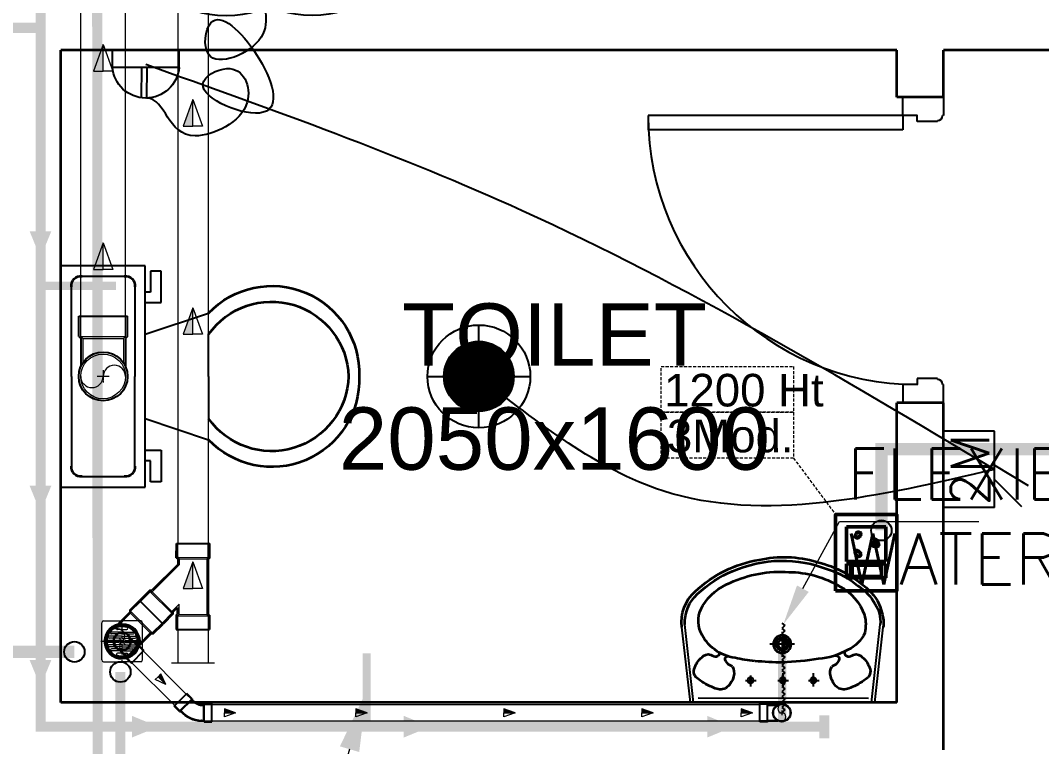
# Model space of a CAD drawing. Extents: x 3505867 to 3988380, y -625948 to -590408.
# Drawn here: x 3518100 to 3520604, y -598231 to -596450 of the extents above; entities that cross this region are included whole.
import ezdxf
from ezdxf import colors
from ezdxf.entities.mleader import LeaderData, LeaderLine
from ezdxf.math import Vec2, Vec3

# ---------------------------------------------------------------- set-up
doc = ezdxf.new("R2010")
doc.units = 0
doc.header["$LTSCALE"] = 6
doc.header["$MEASUREMENT"] = 0
for name, pattern in [('1', [0]), ('AI9-LType1', [1.875, 1.25, -0.625]), ('CENTER2', [1.125, 0.75, -0.125, 0.125, -0.125]), ('DASHED2', [0.375, 0.25, -0.125])]:
    doc.linetypes.add(name, pattern=pattern)
doc.layers.get('0').update_dxf_attribs({"linetype": 'CONTINUOUS'})
for name, color, linetype, lineweight in [('22-FTfix', 8, 'CONTINUOUS', 9), ('ELE- DBS', 1, 'CONTINUOUS', 9), ('ELE-1 NO 6-16A RAW POWER SOCKET', 1, 'CONTINUOUS', 0), ('ELE. DB', 1, 'CONTINUOUS', 9), ('HTL-AC UNIT', 5, 'CONTINUOUS', 25), ('PHE-SP', 1, 'CONTINUOUS', 0), ('PL-SOFT  WATER SUPPLY PIPE', 162, 'CONTINUOUS', 9), ('PL-WATER PIPING', 1, 'CONTINUOUS', 9), ('WALL', 10, 'CONTINUOUS', 35)]:
    doc.layers.add(name, color=color, linetype=linetype, lineweight=lineweight)
doc.layers.add('CFT_LOOPING', color=7, linetype='1', lineweight=0, true_color=0xd6d600)
for name, color, linetype in [('DIM', 7, 'CONTINUOUS'), ('DOOR', 44, 'CONTINUOUS'), ('ELE-12W LED', 1, 'CONTINUOUS'), ('ELE-2M RAW P.SB', 40, 'CONTINUOUS'), ('ELE-EXHAUST FAN', 10, 'CONTINUOUS'), ('MEP_HVAC_COPPER_PIPE', 5, 'CONTINUOUS'), ('MEP_HVAC_DRAIN_PIPE', 7, 'CONTINUOUS'), ('phe-text', 1, 'CONTINUOUS'), ('PL- WASTE PIPE', 6, 'CONTINUOUS'), ('PL-SOIL PIPE', 1, 'CONTINUOUS'), ('TEXT', 5, 'CONTINUOUS')]:
    doc.layers.add(name, color=color, linetype=linetype)
doc.layers.add('ELE-LIGHTING WIRING', color=7, linetype='CONTINUOUS', true_color=0x63d7b6)
doc.styles.add('ARIAL', font='')
doc.styles.add('ROMANS', font='romans.shx')
doc.styles.get("Standard").update_dxf_attribs({"font": 'SIMPLEX'})
doc.styles.get('ARIAL').set_extended_font_data('Arial')

# ---------------------------------------------------------------- blocks, each defined once
blk = doc.blocks.new('750')
at = {"layer": 'DOOR'}
for p, q in [((-50, 705), (-47.5, 705)), ((-35, 690), (-35, 692.5)), ((50, 45), (50, 80)), ((50, 80), (675, 80)), ((675, 45), (675, 80)), ((-35, 60), (-35, 57.5)), ((-50, 45), (-47.5, 45)), ((50, 45), (675, 45))]:
    blk.add_line(p, q, dxfattribs=at)
for points in [[(15, 690), (15, 705), (50, 705), (50, 750), (-50, 750), (-50, 705)], [(-35, 690), (15, 690)], [(15, 60), (15, 45), (50, 45), (50, 0), (-50, 0), (-50, 45)], [(-35, 60), (15, 60)]]:
    blk.add_lwpolyline(points, dxfattribs=at)
for centre, start, end in [((-35, 705), 180, 270), ((-35, 45), 90, 180)]:
    blk.add_arc(centre, 12.5, start, end, dxfattribs=at)
at = {"layer": 'DOOR', "color": 145}
blk.add_arc((15, 45), 660, 0, 90, dxfattribs=at)
blk = doc.blocks.new('rhej')
at = {"color": 8, "lineweight": 25}
for p, q in [((310.4, 279.4), (310.4, -263.7)), ((517.3, 279.4), (310.4, 279.4)), ((517.3, 7.8), (517.3, 279.4)), ((271.6, 188.9), (271.6, 266.4)), ((271.6, 266.4), (297.5, 266.4)), ((297.5, 266.4), (297.5, 214.7)), ((465.6, 253.5), (362.2, 253.5)), ((336.3, 227.7), (336.3, 7.8)), ((491.5, 7.8), (491.5, 227.7)), ((297.5, 214.7), (310.4, 214.7)), ((310.4, 188.9), (271.6, 188.9)), ((310.4, 111.3), (155.3, 163)), ((155.3, 7.8), (155.3, 111.3)), ((155.3, 7.8), (155.3, -95.6)), ((336.3, -212), (336.3, 7.8)), ((491.5, 7.8), (491.5, -212)), ((517.3, -263.7), (517.3, 7.8)), ((310.4, -95.6), (155.3, -147.3)), ((271.6, -173.2), (271.6, -250.8)), ((310.4, -173.2), (271.6, -173.2)), ((297.5, -250.8), (297.5, -199.1)), ((297.5, -199.1), (310.4, -199.1)), ((465.6, -237.9), (362.2, -237.9)), ((271.6, -250.8), (297.5, -250.8)), ((310.4, -263.7), (517.3, -263.7))]:
    blk.add_line(p, q, dxfattribs=at)
at = {"color": 8, "extrusion": (0, 0, -1)}
for centre, major_axis, start_param, end_param in [((358.9, 230.9), (-16.2, -16.2), 0.643501, 2.498091), ((468.8, 230.9), (16.2, -16.2), 3.785094, 5.639684), ((0, 15.7), (151.4, -151.4), 2.319632, 4.738539), ((0.9, 2.3), (-133.6, -133.6), 0.814663, 3.31238), ((0, 0), (-151.4, -151.4), 4.686239, 7.105146), ((0.9, 13.4), (-133.6, -133.6), 4.541602, 7.039318), ((358.9, -215.2), (-16.2, -16.2), -0.927295, 0.927295), ((468.8, -215.2), (16.2, -16.2), 5.35589, 7.21048)]:
    blk.add_ellipse(centre, major_axis=major_axis, ratio=1, start_param=start_param, end_param=end_param, dxfattribs=at)
blk = doc.blocks.new('u46')
at = {"color": 8, "lineweight": 25}
for p, q in [((-10.2, 228.4), (174.5, 249.1)), ((-10.2, 220.4), (181.2, 241.9)), ((-0.6, -208.9), (0.6, 208.9)), ((56.5, 80.8), (29.2, 80.8)), ((44.2, 92.9), (44.2, 66.7)), ((133.1, -27.2), (133.1, 33.1)), ((61.7, 1.6), (29.2, 1.6)), ((44.2, 13.7), (44.2, -12.6)), ((163.2, 3), (101.8, 3)), ((61.7, -73.2), (29.2, -73.2)), ((44.2, -61.1), (44.2, -87.4)), ((-10.2, -216.1), (181.2, -237.6)), ((-10.2, -224.1), (174.5, -244.8))]:
    blk.add_line(p, q, dxfattribs=at)
at = {"color": 8, "extrusion": (0, 0, -1)}
for centre, major_axis, start_param, end_param in [((187.7, 150.5), (0, 99.5), -0.132539, 0.848731), ((185.8, 147.6), (0.1, 94.4), -0.049658, 0.838116), ((144.8, 128.2), (1.1, 126.1), -1.238036, -0.892193), ((65.8, 198.9), (0, 20.7), -1.101507, 0.481509), ((57.5, 163.3), (-0.3, 56.9), 0.324902, 0.965135), ((208, 103.4), (0, 109.8), -1.431017, -0.436146), ((189.6, 137.7), (0, 70.9), -0.405199, 0.56573), ((57.3, 20.1), (0, 275.4), 0.806541, 1.180915), ((49.5, 13.5), (-0.1, 293.9), 0.809856, 1.41441), ((90.3, 184.5), (0, 17.9), 0.880684, 2.260744), ((153.9, 79), (-0.2, 139.7), 0.557563, 1.193786), ((56, 154.5), (0, 34), 4.33982, 5.202657), ((110.3, 167.2), (-6.08, 6.08), 4.867594, 6.265028), ((110.5, 165), (5.47, 5.47), 2.097053, 3.541809), ((64.6, 170.4), (0.3, 49.2), 3.359735, 4.09512), ((62.5, 153), (0, 31.9), 2.620328, 3.422401), ((104.1, 117.8), (-0.2, 26.8), -1.278641, -0.487266), ((96.3, 135.9), (0, 7.39), -0.727724, 1.373337), ((13.1, 6.8), (0, 297.5), 1.141495, 1.637774), ((387.1, 47.9), (-0.3, 296.4), -1.495794, -1.328336), ((35, 2.5), (0, 302.7), 1.155365, 1.952189), ((44.2, 80.8), (0.02, 6.43), 3.139035, 9.42222), ((820.2, -1), (0.1, 732.1), -1.56667, -1.474079), ((72.5, -1.7), (-0.1, 274.2), 1.346594, 1.865175), ((44.2, 1.6), (0.08, 6.43), 3.12883, 9.412015), ((888.1, 36.7), (0.8, 800.7), 4.558159, 4.668067), ((133.1, 3), (0, 21.6), 3.141254, 9.424439), ((133.1, 3), (-0.1, 15.5), 3.145308, 9.428493), ((133.1, 3), (0, 10.9), 3.142047372431534, 9.42523267961112), ((62.5, -10.9), (0, 247.5), 1.579809, 2.112792), ((44.2, -73.2), (0.02, 6.43), 3.139035, 9.42222), ((263.1, -73.7), (0.1, 166.8), 4.181112, 4.641559), ((56.1, -13.3), (0.2, 287), 1.808981, 2.322804), ((64.6, -163.9), (0.1, 49.2), -0.960797, -0.225412), ((62.5, -146.6), (-0.1, 31.9), -0.276767, 0.525307), ((104.1, -111.4), (0.2, 26.8), 3.628858, 4.420234), ((124.5, -51.6), (-0.2, 200.3), 1.868215, 2.281789), ((56, -148.1), (0, 34), 4.222121, 5.084958), ((96.6, -128.2), (-0.03, 8.55), 1.455188, 3.796569), ((163.1, -79.8), (0.2, 126), 2.054055, 2.802751), ((144.8, -121.8), (-0.3, 126.1), 4.027191, 4.373034), ((110.3, -160.8), (-6.08, 6.08), 4.730546, 6.12798), ((111.3, -159.3), (6.17, 6.17), 4.354779, 6.027124), ((90.3, -178.1), (0, 17.9), 0.880848, 2.260908), ((192.6, -126.1), (0, 80.1), 3.554495, 4.299548), ((57.5, -156.9), (0.3, 56.9), 2.176458, 2.816691), ((181.2, -107), (0, 94.7), 2.890537, 3.362984), ((171.7, -117.2), (-0.1, 123.1), 2.127435, 2.640092), ((65.8, -192.5), (0, 20.7), 2.661884, 4.2449), ((188.2, -159.7), (0, 78.1), 2.562376, 3.231693), ((187.2, -138.1), (-0.1, 106), 2.310552, 2.942572), ((184.7, -162.2), (-0.1, 83.2), 2.850118, 3.264751)]:
    blk.add_ellipse(centre, major_axis=major_axis, ratio=1, start_param=start_param, end_param=end_param, dxfattribs=at)
blk = doc.blocks.new('CIVIL IVF')
at = {"layer": 'WALL', "color": 8, "linetype": 'ByBlock'}
for p, q in [((-23545, 17415.2), (-25595, 17415.2)), ((-25595, 15815.2), (-25595, 17415.2)), ((-23545, 17300.2), (-23545, 17415.2)), ((-23430, 17300.2), (-23430, 17415.2)), ((-21065, 17415.2), (-23430, 17415.2)), ((-23430, 17300.2), (-23545, 17300.2)), ((-23545, 15815.2), (-23545, 16550.2)), ((-23430, 16550.2), (-23545, 16550.2)), ((-23430, 15699.2), (-23430, 16550.2)), ((-23545, 15815.2), (-25595, 15815.2))]:
    blk.add_line(p, q, dxfattribs=at)
at = {"layer": 'DOOR', "color": 8, "rotation": 180}
blk.add_blockref('750', (-23480, 17300.2), dxfattribs=at)
at = {"layer": 'WALL', "color": 8, "linetype": 'ByBlock'}
for name, p, rotation in [('rhej', (-25077.7, 16623), 180), ('u46', (-23822.9, 15825.4), 90)]:
    blk.add_blockref(name, p, dxfattribs=dict(at, rotation=rotation))
at = {"layer": 'DIM', "color": 8, "insert": (-24384.7, 16589.2), "char_height": 153, "width": 1626.956, "attachment_point": 5, "style": 'ARIAL'}
blk.add_mtext('TOILET\\P2050x1600', dxfattribs=at)
blk = doc.blocks.new('18W LED')
at = {"layer": 'ELE-12W LED'}
h = blk.add_hatch(dxfattribs=at)
h.set_pattern_fill('ANSI31', color=252)
h.set_pattern_definition([(45, (-1135553.9097, 459369.4158), (-2.24506403, 2.24506403), [])])
edge = h.paths.add_edge_path()
edge.add_arc((0, 0), 85.7, 0, 360)
at = {"layer": 'ELE-12W LED', "color": 1}
for p, q in [((0, -126.1), (0, 126.1)), ((-126.1, 0), (126.1, 0))]:
    blk.add_line(p, q, dxfattribs=at)
for radius in [126.1, 85.7]:
    blk.add_circle((0, 0), radius, dxfattribs=at)
blk = doc.blocks.new('A$C44D17E71')
at = {"layer": 'ELE-EXHAUST FAN', "color": 1}
for p, q in [((-13.3, 0.72), (-9.75, 2.1)), ((-9.75, 2.1), (-9.75, -0.48)), ((-13.3, 0.72), (-9.75, -0.48)), ((-0.97, 0.81), (-9.75, 0.81)), ((6.62, -9.32), (4.71, -9.31)), ((4.71, -9.31), (4.71, -16.8)), ((6.59, -16.81), (6.62, -9.32)), ((6.61, -12.95), (10.07, -12.97)), ((6.61, -13.55), (10.06, -13.57)), ((6.59, -16.81), (4.71, -16.8))]:
    blk.add_line(p, q, dxfattribs=at)
blk.add_ellipse((-0.97, 5.64), major_axis=(0, -4.83), ratio=0.36355, dxfattribs=at)
at = {"layer": 'ELE-EXHAUST FAN', "color": 1, "extrusion": (0, 0, -1)}
blk.add_ellipse((-0.97, -4.02), major_axis=(0, 4.83), ratio=0.36355, dxfattribs=at)
blk.add_ellipse((6.31, -13.06), major_axis=(0.02, 3.76), ratio=1, start_param=0.079283, end_param=3.06231, dxfattribs=at)
at = {"layer": 'ELE-EXHAUST FAN', "color": 1}
blk.add_open_spline([(-1.04, 0.81), (-0.79, -0.3), (3.44, 2.5), (7.59, -7.04), (-0.96, -5.98), (5.22, 0.41), (14.27, 3.09), (9.16, -9.39), (5.43, -2.53), (11.73, 0.02), (16.82, -10.79), (10.14, -10.71), (10.07, -12.97)], degree=3, knots=[0, 0, 0, 0, 6.261699, 12.352893, 15.787239, 21.858742, 28.752755, 35.678217, 39.225495, 45.354107, 53.693878, 67.421453, 67.421453, 67.421453, 67.421453], dxfattribs=at)
blk = doc.blocks.new('2M SB')
at = {"layer": 'ELE-2M RAW P.SB'}
for p, q in [((-133.8, 160), (-69.3, 265.2)), ((-88.2, 160), (-3.4, 244.9)), ((-240, 160), (-240, 0)), ((0, 160), (-240, 160)), ((0, 160), (0, 0))]:
    blk.add_line(p, q, dxfattribs=at)
blk.add_text('2M', height=120, rotation=180, dxfattribs=at).set_placement((-6, 143))
blk = doc.blocks.new('WDD')
at = {"layer": 'ELE-LIGHTING WIRING', "linetype": 'ByBlock'}
for points in [[(10500, 16151.9), (9341.5, 16786.3), (8418, 17145)], [(10500, 16151.9), (9686, 16099.4), (9235, 16380)]]:
    blk.add_spline(points, degree=3, dxfattribs=at)
at = {"layer": 'ELE-12W LED', "color": 6}
blk.add_blockref('18W LED', (9235, 16380), dxfattribs=at)
at = {"layer": 'ELE-2M RAW P.SB', "color": 6, "xscale": 0.7812500000005363, "yscale": 0.7812500000005363, "zscale": 0.7812500000005363, "rotation": 269.9999999999998}
blk.add_blockref('2M SB', (10375, 16058.1), dxfattribs=at)
at = {"layer": 'ELE-EXHAUST FAN', "xscale": 21.82094173196808, "yscale": 21.82094173196808, "zscale": 21.82094173196808, "rotation": 270}
blk.add_blockref('A$C44D17E71', (8703, 17282.7), dxfattribs=at)
blk = doc.blocks.new('6-16A RAW POWER SOCKET 3M')
at = {"layer": 'ELE-1 NO 6-16A RAW POWER SOCKET', "lineweight": 50}
for p, q in [((0, 57.9), (72.3, 57.9)), ((0, 57.9), (72.3, 57.9)), ((0, 32.7), (0, 57.9)), ((0, 57.9), (0, 32.7)), ((72.3, 57.9), (72.3, 32.7)), ((7.9, 55.8), (64.4, 55.8)), ((7.9, 34.8), (7.9, 55.8)), ((61.9, 55.8), (61.9, 34.8)), ((64.4, 55.8), (64.4, 34.8)), ((72.3, 32.7), (0, 32.7)), ((0, 28.5), (0, -34.8)), ((72.3, 28.5), (0, 28.5)), ((64.4, 34.8), (7.9, 34.8)), ((72.3, -34.8), (72.3, 28.5)), ((0, -34.8), (72.3, -34.8))]:
    blk.add_line(p, q, dxfattribs=at)
blk.add_lwpolyline([(92, 82.1), (92, -57.5), (-19.7, -57.5), (-19.7, 82.1)], close=True, dxfattribs=at)
for centre, radius, start, end in [((50.3, 14.9), 4.24, 357.49, 264.7311), ((18.3, -3.1), 4.93, 37.1584, 322.8416), ((23.3, -3.1), 3.14, 251.4031, 108.5969), ((53.2, 11.6), 3.43, 194.9049, 67.3162), ((50.3, -21.2), 4.24, 95.2689, 2.51), ((53.2, -17.8), 3.43, 292.6838, 165.0951)]:
    blk.add_arc(centre, radius, start, end, dxfattribs=at)
blk = doc.blocks.new('SFDS')
at = {"layer": 'CFT_LOOPING', "color": 7, "linetype": 'DASHED2', "ltscale": 5}
blk.add_line((10006.6, 16179.4), (10110, 16041.2), dxfattribs=at)
at = {"layer": 'CFT_LOOPING', "color": 7, "linetype": 'DASHED2', "ltscale": 5, "elevation": 0}
for points in [[(9681.8, 16404.4), (10006.6, 16404.4), (10006.6, 16291.9), (9681.8, 16291.9)], [(9681.8, 16291.9), (10006.6, 16291.9), (10006.6, 16179.4), (9681.8, 16179.4)]]:
    blk.add_lwpolyline(points, close=True, dxfattribs=at)
at = {"layer": 'ELE-1 NO 6-16A RAW POWER SOCKET', "linetype": 'ByBlock', "xscale": 1.343246120226769, "yscale": 1.343246120226769, "zscale": 1.343246120226769, "rotation": 180}
blk.add_blockref('6-16A RAW POWER SOCKET 3M', (10233.6, 15964), dxfattribs=at)
at = {"layer": 'TEXT', "color": 7, "char_height": 80, "attachment_point": 1}
for s, insert, width in [('\\A1;{\\fArial|b0|i0|c0|p34;1200 Ht\\P}', (9689.3, 16386.3), 8957.987), ('\\A1;{\\fArial|b0|i0|c0|p34;3Mod.\\P}', (9696.3, 16273.8), 352.575)]:
    blk.add_mtext(s, dxfattribs=dict(at, insert=insert, width=width))
blk = doc.blocks.new('RISER UP 100')
at = {"color": 0, "linetype": 'Continuous'}
for p, q in [((-98.5, 60), (-148.5, 60)), ((-148.5, -60), (-148.5, 60)), ((-98.5, 60), (-93.5, 55)), ((-93.5, 55), (-24, 55)), ((-98.5, -60), (-148.5, -60)), ((-98.5, -60), (-93.5, -55)), ((-93.5, -55), (-24, -55))]:
    blk.add_line(p, q, dxfattribs=at)
at = {"color": 8, "linetype": 'Continuous', "lineweight": 0, "ltscale": 0.005}
for p, q in [((-98.5, 55), (-148.5, 55)), ((-98.5, -55), (-98.5, 55)), ((-98.5, 55), (-93.5, 50)), ((-93.5, -50), (-93.5, 50)), ((-93.5, 50), (-33.2, 50)), ((-98.5, -55), (-93.5, -50)), ((-93.5, -50), (-33.2, -50)), ((-98.5, -55), (-148.5, -55))]:
    blk.add_line(p, q, dxfattribs=at)
at = {"color": 8, "linetype": 'CENTER2', "lineweight": 0}
for p, q in [((-15, 0), (15, 0)), ((0, 15), (0, -15))]:
    blk.add_line(p, q, dxfattribs=at)
at = {"color": 0, "linetype": 'Continuous'}
blk.add_circle((0, 0), 60, dxfattribs=at)
at = {"color": 8, "linetype": 'Continuous', "lineweight": 0, "ltscale": 0.005}
blk.add_circle((0, 0), 55, dxfattribs=at)
at = {"color": 8, "linetype": 'Continuous', "lineweight": 0}
for centre, start, end in [((0, 27.5), 90, 270), ((0, -27.5), 270, 90)]:
    blk.add_arc(centre, 27.5, start, end, dxfattribs=at)
blk = doc.blocks.new('A$C0B1B3CFA')
at = {"layer": 'PHE-SP'}
h = blk.add_hatch(color=7, dxfattribs=at)
h.dxf.hatch_style = 1
h.paths.add_polyline_path([(-0.0495, 0.0226), (-0.0495, 0), (0.0124, 0)])
at = {"layer": 'PHE-SP', "color": 7}
for points in [[(-0.0495, 0), (0.0124, 0), (-0.0495, 0.0226), (-0.0495, 0)], [(-0.0495, 0), (0.0124, 0), (-0.0495, -0.0226), (-0.0495, 0)]]:
    blk.add_lwpolyline(points, dxfattribs=at)
blk = doc.blocks.new('Z$W@#3BD47561')
at = {"layer": 'PHE-SP', "xscale": 49.00933755098914, "yscale": 49.00933755098914, "zscale": 49.00933755098914, "rotation": 270}
blk.add_blockref('A$C0B1B3CFA', (0, 0), dxfattribs=at)
blk = doc.blocks.new('Z$W@#4AA511D8')
at = {"layer": 'phe-text', "linetype": 'ByBlock', "lineweight": -2, "ltscale": 0.5, "xscale": 0.0244727334018079, "yscale": 0.0244727334018079, "zscale": 0.0244727334018079, "rotation": 270}
blk.add_blockref('Z$W@#3BD47561', (0.0148, 0), dxfattribs=at)
blk = doc.blocks.new('A$C525867A1')
at = {"layer": '22-FTfix', "color": 1, "lineweight": 0}
for p, q in [((-3.7, 76.6), (-40.1, 40.1)), ((76.4, 3.7), (3.3, 76.6)), ((-76.6, 3.5), (-40.1, 40.1)), ((42, 42.1), (-42, -42.1)), ((-3.5, -76.4), (-76.6, -3.4)), ((76.4, -3.3), (39.9, -39.8)), ((3.4, -76.4), (39.9, -39.8))]:
    blk.add_line(p, q, dxfattribs=at)
at = {"layer": '22-FTfix', "color": 1, "linetype": 'AI9-LType1', "lineweight": 0}
blk.add_line((42, -41.9), (-42.2, 42.1), dxfattribs=at)
at = {"layer": '22-FTfix', "color": 3, "lineweight": 0}
for p, q in [((-23.3, 23.2), (-14.1, 32.4)), ((-18.4, 18.3), (2.7, 39.5)), ((-14.5, 14.5), (6.6, 35.7)), ((-10.4, 10.4), (15, 35.8)), ((-6.5, 6.5), (18.9, 32)), ((5.2, 9.3), (24.6, 28.7)), ((-18.4, 18.3), (-39.5, -2.8)), ((-10.4, 10.4), (-35.8, -15.1)), ((-14.5, 14.5), (-35.7, -6.6)), ((-23.3, 23.2), (-32.4, 14)), ((-6.5, 6.5), (-31.9, -18.9)), ((-1.9, 1.2), (-1.5, 1.5)), ((-1.4, 0.7), (-1.9, 1.2)), ((-1.2, 1.9), (-1.5, 1.5)), ((-0.7, 1.4), (-1.2, 1.9)), ((1.2, 1.9), (0.7, 1.4)), ((1.9, 1.2), (1.2, 1.9)), ((1.9, 1.2), (1.4, 0.7)), ((6.5, -6.5), (31.9, 18.9)), ((9.2, 5.2), (28.6, 24.6)), ((10.4, -10.4), (35.8, 15.1)), ((14.5, -14.5), (35.7, 6.6)), ((18.4, -18.3), (39.5, 2.8)), ((-9.2, -5.2), (-28.6, -24.6)), ((-5.2, -9.3), (-24.6, -28.7)), ((6.5, -6.5), (-18.9, -32)), ((10.4, -10.4), (-15, -35.8)), ((14.5, -14.5), (-6.6, -35.7)), ((18.4, -18.3), (-2.7, -39.5)), ((-1.9, -1.2), (-1.4, -0.7)), ((-1.2, -1.9), (-1.9, -1.2)), ((-1.2, -1.9), (-0.7, -1.4)), ((1.2, -1.9), (0.7, -1.4)), ((1.2, -1.9), (1.5, -1.5)), ((1.9, -1.2), (1.4, -0.7)), ((1.9, -1.2), (1.5, -1.5)), ((23.3, -23.2), (14.1, -32.4)), ((23.3, -23.2), (32.4, -14))]:
    blk.add_line(p, q, dxfattribs=at)
at = {"layer": '22-FTfix', "color": 1, "lineweight": 0}
blk.add_circle((-0.1, 0.1), 49.4, dxfattribs=at)
at = {"layer": '22-FTfix', "color": 3, "lineweight": 0}
for centre, radius in [((0, 0), 45.2), ((-0.1, -0.1), 44.9), ((0, 0), 4.18), ((0, 0), 3.93)]:
    blk.add_circle(centre, radius, dxfattribs=at)
at = {"layer": '22-FTfix', "color": 1, "lineweight": 0}
for points in [[(3.3, 76.6), (1.4, 78.5), (-1.8, 78.5), (-3.7, 76.6)], [(-76.6, 3.5), (-78.5, 1.6), (-78.5, -1.5), (-76.6, -3.4)], [(76.4, -3.3), (78.3, -1.4), (78.3, 1.8), (76.4, 3.7)], [(-3.5, -76.4), (-1.6, -78.3), (1.5, -78.3), (3.4, -76.4)]]:
    blk.add_open_spline(points, degree=3, dxfattribs=at)
for points in [[(-35.3, 35.2), (-54.6, 15.8), (-54.6, -15.7), (-35.2, -35), (-15.8, -54.4), (15.7, -54.4), (35, -35)], [(-35.3, 35.2), (-15.9, 54.6), (15.5, 54.6), (35, 35.3), (54.4, 15.9), (54.4, -15.6), (35, -35)]]:
    blk.add_open_spline(points, degree=3, knots=[0, 0, 0, 0, 1, 1, 1, 2, 2, 2, 2], dxfattribs=at)
at = {"layer": '22-FTfix', "color": 3, "lineweight": 0}
for points in [[(-28.7, 28.6), (-32, 25.3), (-34.8, 21.4), (-36.8, 17.1)], [(-17.2, 36.7), (-21.4, 34.7), (-25.3, 32), (-28.7, 28.6)], [(-1.4, -0.7), (-1, -0.3), (-1, 0.3), (-1.4, 0.7)], [(-0.7, 1.4), (-0.3, 1), (0.3, 1), (0.7, 1.4)], [(1.4, 0.7), (1, 0.3), (1, -0.3), (1.4, -0.7)], [(0.7, -1.4), (0.3, -1), (-0.3, -1), (-0.7, -1.4)], [(28.7, -28.6), (32, -25.3), (34.8, -21.4), (36.8, -17.1)], [(17.2, -36.7), (21.4, -34.7), (25.3, -32), (28.7, -28.6)]]:
    blk.add_open_spline(points, degree=3, dxfattribs=at)
for points in [[(-14.1, 32.4), (-13, 33.4), (-13, 35.2), (-14.1, 36.2), (-14.9, 37), (-16.1, 37.2), (-17.2, 36.7)], [(6.6, 35.7), (7.6, 36.7), (7.6, 38.5), (6.6, 39.5), (5.5, 40.6), (3.8, 40.6), (2.7, 39.5)], [(18.9, 32), (19.9, 33), (19.9, 34.8), (18.9, 35.8), (17.8, 36.9), (16.1, 36.9), (15, 35.8)], [(28.6, 24.6), (29.7, 25.7), (29.7, 27.6), (28.6, 28.7), (27.5, 29.8), (25.7, 29.8), (24.6, 28.7)], [(-36.8, 17.1), (-37.4, 15.7), (-36.8, 14.1), (-35.5, 13.5), (-34.4, 13), (-33.2, 13.2), (-32.4, 14)], [(5.2, 9.3), (4.1, 8.1), (4.1, 6.3), (5.2, 5.2), (6.3, 4.1), (8.1, 4.1), (9.2, 5.2)], [(35.8, 15.1), (36.8, 16.2), (36.8, 17.9), (35.8, 18.9), (34.7, 20), (33, 20), (31.9, 18.9)], [(39.5, 2.8), (40.6, 3.9), (40.5, 5.6), (39.5, 6.6), (38.4, 7.7), (36.7, 7.7), (35.7, 6.6)], [(-39.5, -2.8), (-40.6, -3.9), (-40.5, -5.6), (-39.5, -6.6), (-38.4, -7.7), (-36.7, -7.7), (-35.7, -6.6)], [(-35.8, -15.1), (-36.8, -16.2), (-36.8, -17.9), (-35.8, -18.9), (-34.7, -20), (-33, -20), (-31.9, -18.9)], [(-28.6, -24.6), (-29.7, -25.7), (-29.7, -27.6), (-28.6, -28.7), (-27.5, -29.8), (-25.7, -29.8), (-24.6, -28.7)], [(-5.2, -9.3), (-4.1, -8.1), (-4.1, -6.3), (-5.2, -5.2), (-6.3, -4.1), (-8.1, -4.1), (-9.2, -5.2)], [(36.8, -17.1), (37.4, -15.7), (36.8, -14.1), (35.5, -13.5), (34.4, -13), (33.2, -13.2), (32.4, -14)], [(-18.9, -32), (-19.9, -33), (-19.9, -34.8), (-18.9, -35.8), (-17.8, -36.9), (-16.1, -36.9), (-15, -35.8)], [(-6.6, -35.7), (-7.6, -36.7), (-7.6, -38.4), (-6.6, -39.5), (-5.5, -40.6), (-3.8, -40.6), (-2.7, -39.5)], [(14.1, -32.4), (13, -33.4), (13, -35.1), (14.1, -36.2), (14.9, -37), (16.1, -37.2), (17.2, -36.7)]]:
    blk.add_open_spline(points, degree=3, knots=[0, 0, 0, 0, 1, 1, 1, 2, 2, 2, 2], dxfattribs=at)
blk = doc.blocks.new('G$C6D3250BF')
at = {"layer": 'PL- WASTE PIPE', "linetype": 'ByBlock', "ltscale": 5, "xscale": -0.08841918452952499, "yscale": 0.08841918454157253, "zscale": 0.08841918448567115, "rotation": 225.0593839872961}
blk.add_blockref('A$C525867A1', (0, 0), dxfattribs=at)
blk = doc.blocks.new('Y 100x100')
at = {"color": 0, "linetype": 'Continuous'}
for p, q in [((-107.5, 192.3), (-192.3, 107.5)), ((-70.7, 155.5), (-107.5, 192.3)), ((-60, 159.9), (-60, 212)), ((-60, 212), (60, 212)), ((60, 159.9), (60, 212)), ((-70.7, 155.5), (-70.7, 148.4)), ((-70.7, 148.4), (-55, 132.8)), ((-60, 159.9), (-55, 154.9)), ((-55, 154.9), (-55, 132.8)), ((60, 159.9), (55, 154.9)), ((55, -40.9), (55, 154.9)), ((-155.5, 70.7), (-192.3, 107.5)), ((-155.5, 70.7), (-148.4, 70.7)), ((-55, -22.8), (-148.4, 70.7)), ((-55, -40.9), (-55, -22.8)), ((-60, -45.9), (-55, -40.9)), ((-60, -45.9), (-60, -98)), ((60, -45.9), (55, -40.9)), ((60, -45.9), (60, -98)), ((-60, -98), (60, -98))]:
    blk.add_line(p, q, dxfattribs=at)
at = {"color": 8, "linetype": 'Continuous', "lineweight": 0, "ltscale": 0.005}
for p, q in [((-75.7, 153.4), (-111, 188.8)), ((-55, 162), (-55, 212)), ((55, 162), (55, 212)), ((-75.7, 153.4), (-153.4, 75.7)), ((-75.7, 153.4), (-75.7, 146.4)), ((-55, 162), (55, 162)), ((-55, 162), (-50, 157)), ((-50, 157), (50, 157)), ((-50, 157), (-50, 120.7)), ((55, 162), (50, 157)), ((50, -43), (50, 157)), ((-153.4, 75.7), (-188.8, 111)), ((-75.7, 146.4), (-146.4, 75.7)), ((-50, 120.7), (-75.7, 146.4)), ((-153.4, 75.7), (-146.4, 75.7)), ((-50, -20.7), (-146.4, 75.7)), ((-50, -43), (-50, -20.7)), ((-55, -48), (-50, -43)), ((-55, -48), (-55, -98)), ((-55, -48), (55, -48)), ((-50, -43), (50, -43)), ((55, -48), (50, -43)), ((55, -48), (55, -98))]:
    blk.add_line(p, q, dxfattribs=at)
blk = doc.blocks.new('G$CD0CCB6FA')
at = {"layer": 'PL- WASTE PIPE', "linetype": 'ByBlock', "ltscale": 5, "xscale": -0.6818181818227729, "yscale": 0.6818181811664562, "zscale": 0.6818181819633459, "rotation": 359.9085631603119}
blk.add_blockref('Y 100x100', (-37.4, 66.9), dxfattribs=at)
blk = doc.blocks.new('100 ELBOW')
at = {"color": 0, "linetype": 'Continuous'}
for p, q in [((-77.3, 0.5), (-85.9, -8)), ((72.2, 60.9), (66.6, 55.2)), ((72.2, 60.9), (123.7, 60.9)), ((123.7, 60.9), (123.7, -60.9)), ((-94.1, -8), (-130.6, -44.4)), ((-130.6, -44.4), (-44.4, -130.6)), ((-94.1, -8), (-85.9, -8)), ((72.2, -60.9), (66.4, -55.1)), ((72.2, -60.9), (123.7, -60.9)), ((-8, -94.1), (-44.4, -130.6)), ((-0.4, -78.2), (-8, -85.8)), ((-8, -94.1), (-8, -85.8))]:
    blk.add_line(p, q, dxfattribs=at)
at = {"color": 8, "linetype": 'Continuous', "lineweight": 0, "ltscale": 0.005}
for p, q in [((68.7, -49.1), (68.7, 49.1)), ((74.6, 55), (68.9, 49.3)), ((74.6, -55), (74.6, 55)), ((74.6, 55), (123.7, 55)), ((-91.7, -13.9), (-126.4, -48.6)), ((-91.7, -13.9), (-13.9, -91.7)), ((-91.7, -13.9), (-83.3, -13.9)), ((-83.4, -13.9), (-13.9, -83.3)), ((74.6, -55), (68.9, -49.3)), ((74.6, -55), (123.7, -55)), ((-13.9, -91.7), (-48.6, -126.4)), ((-4.5, -73.9), (-13.9, -83.3)), ((-13.9, -91.7), (-13.9, -83.3))]:
    blk.add_line(p, q, dxfattribs=at)
at = {"color": 8, "linetype": 'Continuous', "ltscale": 0.005}
blk.add_line((-72.3, -2.8), (-73.3, -3.7), dxfattribs=at)
at = {"color": 8, "linetype": 'Continuous', "lineweight": 0, "ltscale": 0.005}
for centre, radius, start, end in [((61.5, -148.1), 197.5, 87.86176, 137.18), ((60.9, -147.1), 98.2, 85.3383, 131.76601)]:
    blk.add_arc(centre, radius, start, end, dxfattribs=at)
at = {"color": 0, "linetype": 'Continuous'}
for centre, radius, start, end in [((61.6, -148.2), 203.5, 88.5977, 133.05078), ((60.9, -147.1), 92.3, 86.66432, 131.66432)]:
    blk.add_arc(centre, radius, start, end, dxfattribs=at)
blk = doc.blocks.new('aa')
at = {"layer": 'PL- WASTE PIPE', "color": 4, "ltscale": 5}
for p, q in [((-2.731, 0.107), (-2.562, -0.107)), ((-2.562, -0.107), (-2.353, 0.107)), ((-2.353, 0.107), (-2.184, -0.107)), ((-2.184, -0.107), (-1.975, 0.107)), ((-1.975, 0.107), (-1.806, -0.107)), ((-1.806, -0.107), (-1.597, 0.107)), ((-1.597, 0.107), (-1.428, -0.107)), ((-1.428, -0.107), (-1.219, 0.107)), ((-1.219, 0.107), (-1.05, -0.107)), ((-1.05, -0.107), (-0.841, 0.107)), ((-0.841, 0.107), (-0.672, -0.107)), ((-0.672, -0.107), (-0.463, 0.107)), ((-0.463, 0.107), (-0.294, -0.107)), ((-0.294, -0.107), (-0.085, 0.107)), ((-0.085, 0.107), (0.085, -0.107)), ((0.085, -0.107), (0.294, 0.107)), ((0.294, 0.107), (0.463, -0.107)), ((0.463, -0.107), (0.672, 0.107)), ((0.672, 0.107), (0.841, -0.107)), ((0.841, -0.107), (1.05, 0.107)), ((1.05, 0.107), (1.219, -0.107)), ((1.219, -0.107), (1.428, 0.107)), ((1.428, 0.107), (1.597, -0.107)), ((1.597, -0.107), (1.806, 0.107)), ((1.806, 0.107), (1.975, -0.107)), ((1.975, -0.107), (2.184, 0.107)), ((2.184, 0.107), (2.353, -0.107)), ((2.353, -0.107), (2.562, 0.107)), ((2.562, 0.107), (2.731, -0.107)), ((2.731, -0.107), (2.94, 0.107)), ((2.94, 0.107), (3.109, -0.107)), ((3.109, -0.107), (3.318, 0.107)), ((3.318, 0.107), (3.487, -0.107)), ((3.487, -0.107), (3.696, 0.107))]:
    blk.add_line(p, q, dxfattribs=at)
blk = doc.blocks.new('DAD')
at = {"layer": 'MEP_HVAC_COPPER_PIPE', "linetype": 'ByBlock', "const_width": 25}
blk.add_lwpolyline([(8142, 15407.7), (8300.2, 15407.7), (8298.7, 17710)], dxfattribs=at)
at = {"layer": 'MEP_HVAC_DRAIN_PIPE', "linetype": 'ByBlock'}
for points, const_width in [([(12964.5, 15994.5), (12964.5, 16201.5), (10222.3, 16201.5), (10222.3, 16002.2)], 30), ([(5155.7, 13804), (5155.7, 15704.3), (8242.9, 15704.3)], 30), ([(8142, 15343.2), (8355.7, 15343.2), (8355.7, 15655)], 25)]:
    blk.add_lwpolyline(points, dxfattribs=dict(at, const_width=const_width))
for centre in [(10222.3, 16002.2), (8242.9, 15704.3), (8355.7, 15655)]:
    blk.add_circle(centre, 25, dxfattribs=at)
blk = doc.blocks.new('ETWER')
at = {"layer": 'PL- WASTE PIPE', "linetype": 'ByBlock', "lineweight": 0, "ltscale": 5}
for p, q in [((8496.4, 17359.7), (8496.4, 15970.3)), ((8571.4, 17359.7), (8571.4, 15677.4)), ((8496.4, 15758.9), (8496.4, 15677.4)), ((8481.5, 15677.4), (8586.2, 15677.4))]:
    blk.add_line(p, q, dxfattribs=at)
at = {"layer": 'PL- WASTE PIPE', "color": 4, "linetype": 'ByBlock', "lineweight": 0, "ltscale": 5}
for p, q in [((8412.3, 15705.9), (8517.3, 15600.9)), ((8384.1, 15677.7), (8489, 15572.8)), ((8579.9, 15574.8), (9924, 15574.8)), ((8579.9, 15534.8), (9924, 15534.8))]:
    blk.add_line(p, q, dxfattribs=at)
at = {"layer": 'PL-SOFT  WATER SUPPLY PIPE', "color": 3, "const_width": 25}
for points in [[(8160.3, 17431), (8160.3, 15520.7), (10082.2, 15520.7)], [(8160.3, 17235), (5652.1, 17235), (5652.1, 17136.1), (5036.9, 17136.1), (5036.9, 11234.7), (5659.5, 11234.7), (5659.5, 11165.1), (6444, 11165.1)], [(10082.2, 15492.4), (10082.2, 15548.9)]]:
    blk.add_lwpolyline(points, dxfattribs=at)
at = {"layer": 'PL-SOFT  WATER SUPPLY PIPE', "color": 5, "const_width": 20}
for points in [[(8344.8, 16602.1), (8162.3, 16602.1)], [(8960, 15700.7), (8960, 15518.3)], [(9979, 15700.7), (9979, 15518.2)]]:
    blk.add_lwpolyline(points, dxfattribs=at)
at = {"layer": 'PL-SOIL PIPE', "linetype": 'ByBlock', "lineweight": 0}
for p, q in [((8258.6, 16528.2), (8258.6, 17334.5)), ((8368.6, 16528.2), (8368.6, 17334.5))]:
    blk.add_line(p, q, dxfattribs=at)
at = {"layer": 'PL-WATER PIPING', "color": 61}
for points in [[(8159.7, 16736.1, 53.3, 0, 0), (8159.7, 16671.3, 0, 0, 0)], [(8159.7, 16111.7, 53.3, 0, 0), (8159.7, 16046.9, 0, 0, 0)], [(8159.7, 15684.2, 53.3, 0, 0), (8159.7, 15619.3, 0, 0, 0)], [(8384, 15520.7, 53.3, 0, 0), (8448.8, 15520.7, 0, 0, 0)], [(9050.7, 15520.7, 53.3, 0, 0), (9115.6, 15520.7, 0, 0, 0)], [(9795, 15520.7, 53.3, 0, 0), (9859.8, 15520.7, 0, 0, 0)]]:
    blk.add_lwpolyline(points, format="xyseb", dxfattribs=at)
at = {"layer": 'PL- WASTE PIPE', "linetype": 'ByBlock', "ltscale": 5, "rotation": 180}
blk.add_blockref('G$CD0CCB6FA', (8496.4, 15970.3), dxfattribs=at)
at = {"layer": 'PL- WASTE PIPE', "linetype": 'ByBlock', "ltscale": 5, "xscale": -0.6804665603485838, "yscale": 0.6804665603485838, "zscale": 0.6804665595408722, "rotation": 44.99999999999985}
blk.add_blockref('RISER UP 100', (8360, 15730), dxfattribs=at)
at = {"layer": 'PL- WASTE PIPE', "xscale": -10.00000000046566, "yscale": 10.00000000046566, "zscale": 10.00000000046566, "rotation": 180}
blk.add_blockref('G$C6D3250BF', (8360, 15730), dxfattribs=at)
at = {"layer": 'PL- WASTE PIPE', "color": 4, "linetype": 'ByBlock', "ltscale": 5}
for name, p, xscale, yscale, zscale, rotation in [('RISER UP 100', (8360, 15730), -0.3637807491883915, 0.3637807491883917, 0.3637807487565851, 315.0083907360718), ('100 ELBOW', (8534.9, 15554.9), 0.3636363632719107, 0.3636363639668353, 0.3636363635952907, 134.8159451268401), ('RISER UP 100', (9978.1, 15554.8), 0.3637807491883915, 0.3637807491883915, 0.3637807487565851, 359.9916092639283)]:
    blk.add_blockref(name, p, dxfattribs=dict(at, xscale=xscale, yscale=yscale, zscale=zscale, rotation=rotation))
at = {"layer": 'PL- WASTE PIPE', "linetype": 'ByBlock', "xscale": -34.18592693661901, "yscale": 34.18592693661901, "zscale": 34.18592693661901, "rotation": 89.99999999999972}
blk.add_blockref('aa', (9981.7, 15681.2), dxfattribs=at)
at = {"layer": 'PL-SOIL PIPE', "color": 1, "linetype": 'Continuous'}
for name, p, xscale, yscale, zscale, rotation in [('Z$W@#4AA511D8', (8313.3, 17193.8), 876.8658294741394, 876.8658294741394, 876.8658294741394, 270.129995499921), ('Z$W@#4AA511D8', (8533.5, 17059.1), 876.8658294741394, 876.8658294741394, 876.8658294741394, 270.129995499921), ('Z$W@#4AA511D8', (8313.3, 16707.4), 876.8658294741394, 876.8658294741394, 876.8658294741394, 270.129995499921), ('Z$W@#4AA511D8', (8533.5, 16548.4), 876.8658294741394, 876.8658294741394, 876.8658294741394, 270.129995499921), ('RISER UP 100', (8313.4, 16380), 0.9980176218446795, 0.9980176218446795, 0.9980176218446795, 270), ('Z$W@#4AA511D8', (8533.5, 15924.8), 876.8658294741394, 876.8658294741394, 876.8658294741394, 270.129995499921), ('Z$W@#4AA511D8', (8467.5, 15624), 368.8935589147082, 368.8935589147082, 368.8935589147082, 135.3074931846617), ('Z$W@#4AA511D8', (8638.4, 15554.8), 368.8935589147081, 368.8935589147081, 368.8935589147081, 180.000000000573), ('Z$W@#4AA511D8', (8960.7, 15554.8), 368.8935589147081, 368.8935589147081, 368.8935589147081, 180.000000000573), ('Z$W@#4AA511D8', (9323.8, 15554.8), 368.8935589147081, 368.8935589147081, 368.8935589147081, 180.000000000573), ('Z$W@#4AA511D8', (9662.2, 15554.8), 368.8935589147081, 368.8935589147081, 368.8935589147081, 180.000000000573), ('Z$W@#4AA511D8', (9905.9, 15554.8), 368.8935589147081, 368.8935589147081, 368.8935589147081, 180.000000000573)]:
    blk.add_blockref(name, p, dxfattribs=dict(at, xscale=xscale, yscale=yscale, zscale=zscale, rotation=rotation))
at = {"layer": 'PL- WASTE PIPE', "color": 4, "linetype": 'ByBlock', "lineweight": 0, "ltscale": 5, "insert": (10137.2, 16203.3), "char_height": 125, "width": 1524.025, "attachment_point": 1, "style": 'ROMANS'}
blk.add_mtext('FLEXIBLE WASTE WATER PIPE', dxfattribs=at)
at = {"layer": 'PL- WASTE PIPE', "color": 4, "linetype": 'ByBlock', "lineweight": 0, "ltscale": 5}
ml = blk.add_multileader_mtext('Standard', dxfattribs=at)
ml.set_content(' ', color=4)
ml.set_leader_properties()
ml.build(insert=Vec2(0, 0))
ml.multileader.update_dxf_attribs({"text_right_attachment_type": 6, "dogleg_length": 341.6, "arrow_head_size": 100})
ctx = ml.context
ctx.base_point, ctx.char_height, ctx.arrow_head_size, ctx.landing_gap_size, ctx.plane_origin = Vec3(10461.4, 16023.9), 100, 100, 50, Vec3(9466.2, 16023.9)
ctx.right_attachment = 6
notes = []
notes.append((ctx, [(0, (1, 1, 0), (10119.8, 16023.9), (1, 0), 341.6, [(0, [(9981.7, 15771.6)], 0, [])])]))
ctx.mtext.insert, ctx.mtext.flow_direction = Vec3(10511.4, 16083.9), 5
at = {"layer": 'PL-SOFT  WATER SUPPLY PIPE', "color": 5}
ml = blk.add_multileader_mtext('Standard', dxfattribs=at)
ml.set_content('', color=5)
ml.set_leader_properties()
ml.build(insert=Vec2(0, 0))
ml.multileader.update_dxf_attribs({"text_right_attachment_type": 6, "dogleg_length": 418.4, "arrow_head_size": 150})
ctx = ml.context
ctx.base_point, ctx.arrow_head_size, ctx.plane_origin = Vec3(8357.9, 14995.6), 150, Vec3(8777.9, 14995.6)
ctx.right_attachment, ctx.text_align_type = 6, 2
notes.append((ctx, [(0, (1, 1, 0), (8780.3, 14995.6), (-1, 0), 418.4, [(0, [(8960, 15609.5)], 0, [])])]))
ctx.mtext.insert, ctx.mtext.rotation, ctx.mtext.width, ctx.mtext.alignment = Vec3(8359.9, 14995.6), 6.283185, 248.491, 3
for ctx, leaders in notes:
    for number, flags, end, landing, length, lines in leaders:
        leader = LeaderData()
        leader.index, (leader.has_last_leader_line, leader.has_dogleg_vector, leader.attachment_direction) = number, flags
        leader.last_leader_point, leader.dogleg_vector, leader.dogleg_length = Vec3(end), Vec3(landing), length
        for number, points, colour, breaks in lines:
            line = LeaderLine()
            line.index, line.vertices, line.color, line.breaks = number, Vec3.list(points), colors.encode_raw_color(colour), breaks
            leader.lines.append(line)
        ctx.leaders.append(leader)

msp = doc.modelspace()

# ---------------------------------------------------------------- block references
at = {"linetype": 'ByBlock'}
msp.add_blockref('CIVIL IVF', (3543794, -613938.4), dxfattribs=at)
at = {"layer": 'ELE- DBS', "color": 0, "linetype": 'ByBlock'}
msp.add_blockref('SFDS', (3509989, -613703.2), dxfattribs=at)
at = {"layer": 'ELE. DB', "color": 0, "linetype": 'ByBlock'}
msp.add_blockref('WDD', (3509989, -613703.2), dxfattribs=at)
at = {"layer": 'HTL-AC UNIT', "color": 0, "linetype": 'ByBlock'}
msp.add_blockref('DAD', (3509989, -613703.2), dxfattribs=at)
at = {"layer": 'PHE-SP', "color": 0, "linetype": 'ByBlock'}
msp.add_blockref('ETWER', (3509989, -613703.2), dxfattribs=at)

doc.saveas('drawing.dxf')
